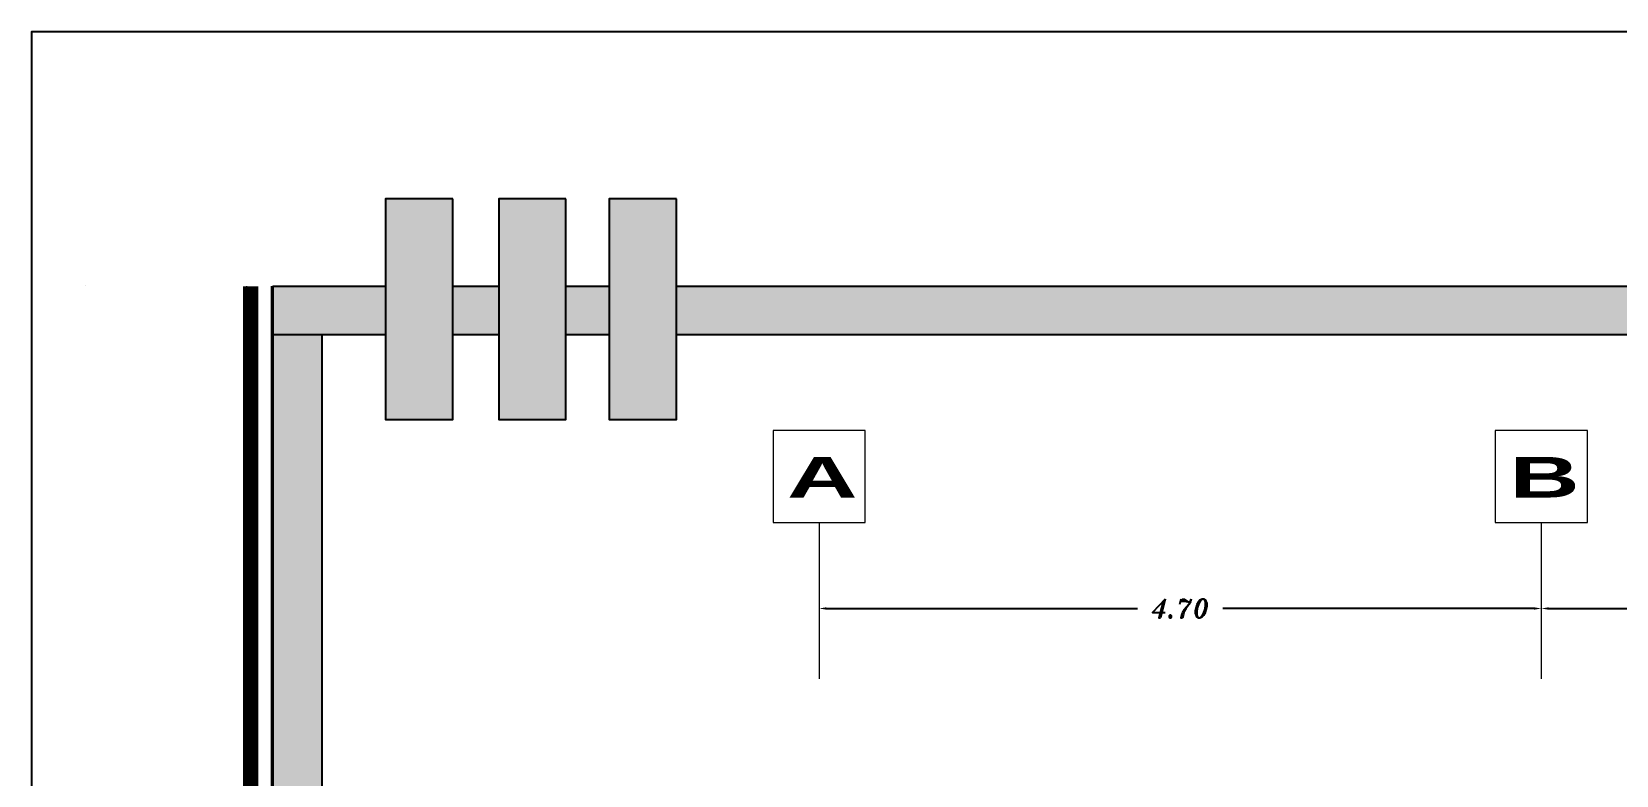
# Model space of a CAD drawing. Header units: inches. Extents: x 70 to 1974, y -315 to 363.
# Drawn here: x 100.28 to 110.59, y -214.78 to -209.94 of the extents above; entities that cross this region are included whole.
import ezdxf

# ---------------------------------------------------------------- set-up
doc = ezdxf.new("R2010")
doc.units = ezdxf.units.IN
doc.header["$MEASUREMENT"] = 0
doc.layers.add('3', color=244, linetype='Continuous', lineweight=20)
doc.layers.add('7', color=7, linetype='Continuous')
doc.layers.add('AX', color=7, linetype='Continuous', lineweight=18, true_color=0xb7ad8f)
doc.styles.add('KH1', font='', dxfattribs={"width": 1.5})
doc.styles.add('STYLE3', font='italict.shx')
doc.styles.get('KH1').set_extended_font_data('Arial Black')
doc.dimstyles.new('mo', dxfattribs={"dimscale": 0.08, "dimtxt": 1.5, "dimasz": 0.6, "dimexe": 1, "dimexo": 1, "dimgap": 1, "dimtad": 0, "dimzin": 1, "dimdsep": 46, "dimtxsty": 'STYLE3', "dimcen": 2.5, "dimse1": 1, "dimse2": 1, "dimclrd": 1, "dimclre": 2, "dimclrt": 1, "dimadec": 0, "dimazin": 0, "dimtm": 1e-09, "dimtfac": 1, "dimtix": 1, "dimtmove": 0, "dimatfit": 1, "dimfxl": 0, "dimtolj": 1, "dimtzin": 0, "dimarcsym": 0})

# ---------------------------------------------------------------- blocks, each defined once
blk = doc.blocks.new('k1')
at = {"true_color": 0x636466}
h = blk.add_hatch(color=251, dxfattribs=at)
h.dxf.hatch_style = 1
h.paths.add_polyline_path([(-479.763, -162.319), (-480.495, -162.319), (-480.495, -162.634), (-479.763, -162.634)])
h.paths.add_polyline_path([(-479.027, -162.319), (-479.326, -162.319), (-479.326, -162.634), (-479.027, -162.634)])
h.paths.add_polyline_path([(-478.307, -162.319), (-478.59, -162.319), (-478.59, -162.634), (-478.307, -162.634)])
h = blk.add_hatch(color=251, dxfattribs=at)
h.dxf.hatch_style = 1
h.paths.add_polyline_path([(-462.468, -162.319), (-463.16, -162.319), (-477.869, -162.319), (-477.869, -162.634), (-462.468, -162.633)])
h = blk.add_hatch(color=251, dxfattribs=at)
h.dxf.hatch_style = 1
h.paths.add_polyline_path([(-480.494, -162.334), (-480.494, -163.026), (-480.494, -198.947), (-480.18, -198.947), (-480.18, -162.334)])
at = {"layer": '3'}
h = blk.add_hatch(color=256, dxfattribs=at)
h.dxf.hatch_style = 1
h.paths.add_polyline_path([(-479.326, -161.751), (-479.763, -161.751), (-479.763, -163.185), (-479.326, -163.185)])
h.paths.add_polyline_path([(-478.59, -161.751), (-479.027, -161.751), (-479.027, -163.185), (-478.59, -163.185)])
h.paths.add_polyline_path([(-477.869, -161.751), (-478.307, -161.751), (-478.307, -163.185), (-477.869, -163.185)])
for p, q in [((-481.719, -162.312), (-481.719, -162.312)), ((-480.178, -162.634), (-480.178, -198.949))]:
    blk.add_line(p, q)
for points in [[(-452.366, -202.667), (-482.066, -202.667), (-482.066, -160.662), (-452.366, -160.662)], [(-482.066, -160.662), (-452.366, -160.662), (-452.366, -202.667), (-482.066, -202.667)], [(-479.326, -161.751), (-479.763, -161.751), (-479.763, -163.185), (-479.326, -163.185)], [(-478.59, -161.751), (-479.027, -161.751), (-479.027, -163.185), (-478.59, -163.185)], [(-477.869, -161.751), (-478.307, -161.751), (-478.307, -163.185), (-477.869, -163.185)]]:
    blk.add_lwpolyline(points, close=True)
for points in [[(-479.763, -162.634), (-480.495, -162.634), (-480.495, -162.319), (-479.763, -162.319)], [(-480.178, -162.634), (-480.178, -198.949), (-480.495, -198.949), (-480.495, -162.319), (-480.178, -162.319)], [(-479.326, -162.319), (-479.027, -162.319)], [(-478.59, -162.319), (-478.307, -162.319)], [(-477.869, -162.319), (-462.606, -162.319)], [(-479.027, -162.634), (-479.326, -162.634)], [(-478.307, -162.634), (-478.59, -162.634)], [(-462.557, -162.634), (-477.869, -162.634)]]:
    blk.add_lwpolyline(points)
blk.add_line((-480.669, -162.319), (-480.669, -162.922), dxfattribs=at)
at = {"layer": '3', "const_width": 0.1}
for points in [[(-480.641, -192.137), (-480.641, -162.319)], [(-480.641, -198.946), (-480.641, -162.319)]]:
    blk.add_lwpolyline(points, dxfattribs=at)
at = {"layer": '7', "lineweight": 30}
blk.add_line((-480.506, -198.946), (-480.503, -162.319), dxfattribs=at)
blk = doc.blocks.new('*D328')
at = {"color": 1, "lineweight": -2, "transparency": 16777216}
for p, q in [((174.756, -167.08), (176.781, -167.08)), ((179.36, -167.08), (177.335, -167.08))]:
    blk.add_line(p, q, dxfattribs=at)
at = {"color": 1, "transparency": 16777216}
for points in [[(174.756, -167.072), (174.756, -167.088), (174.708, -167.08)], [(179.36, -167.072), (179.36, -167.088), (179.408, -167.08)]]:
    blk.add_solid(points, dxfattribs=at)
at = {"layer": 'Defpoints', "color": 0, "transparency": 16777216}
for p in [(179.408, -167.08), (174.708, -167.537), (179.408, -167.537)]:
    blk.add_point(p, dxfattribs=at)
at = {"color": 1, "transparency": 16777216, "insert": (177.058, -167.08), "char_height": 0.12, "attachment_point": 5, "style": 'STYLE3'}
blk.add_mtext('\\A1;4.70', dxfattribs=at)
blk = doc.blocks.new('*D329')
at = {"color": 1, "lineweight": -2, "transparency": 16777216}
for p, q in [((179.456, -167.08), (180.065, -167.08)), ((181.2, -167.08), (180.591, -167.08))]:
    blk.add_line(p, q, dxfattribs=at)
at = {"color": 1, "transparency": 16777216}
for points in [[(179.456, -167.072), (179.456, -167.088), (179.408, -167.08)], [(181.2, -167.072), (181.2, -167.088), (181.248, -167.08)]]:
    blk.add_solid(points, dxfattribs=at)
at = {"layer": 'Defpoints', "color": 0, "transparency": 16777216}
for p in [(181.248, -167.08), (181.248, -167.08), (179.408, -167.537)]:
    blk.add_point(p, dxfattribs=at)
at = {"color": 1, "transparency": 16777216, "insert": (180.328, -167.08), "char_height": 0.12, "attachment_point": 5, "style": 'STYLE3'}
blk.add_mtext('\\A1;1.84', dxfattribs=at)
blk = doc.blocks.new('S33')
at = {"layer": 'AX', "color": 23, "linetype": 'ByBlock', "true_color": 0xbf8b78}
for p, q in [((174.708, -166.52), (174.708, -167.537)), ((179.408, -166.52), (179.408, -167.537))]:
    blk.add_line(p, q, dxfattribs=at)
for points in [[(174.408, -166.52), (175.007, -166.52), (175.007, -165.921), (174.408, -165.921)], [(179.108, -166.52), (179.708, -166.52), (179.708, -165.921), (179.108, -165.921)]]:
    blk.add_lwpolyline(points, close=True, dxfattribs=at)
at = {"layer": 'AX', "color": 23, "linetype": 'ByBlock', "true_color": 0xbf8b78, "style": 'KH1', "width": 1.5}
for s, p in [('A', (174.5, -166.358)), ('B', (179.2, -166.358))]:
    blk.add_text(s, height=0.264, dxfattribs=at).set_placement(p)
dim = blk.add_aligned_dim(p1=(174.708, -167.537), p2=(179.408, -167.537), distance=0.457, dimstyle='mo')
dim.commit()
dim.dimension.update_dxf_attribs({"geometry": '*D328', "text_midpoint": (177.058, -167.08)})
dim = blk.add_linear_dim(base=(181.248, -167.08), p1=(179.408, -167.537), p2=(181.248, -167.08), angle=180, dimstyle='mo', override={"dimtmove": 1})
dim.commit()
dim.dimension.update_dxf_attribs({"geometry": '*D329', "text_midpoint": (180.328, -167.08)})

msp = doc.modelspace()

# ---------------------------------------------------------------- block references
for name, p in [('k1', (582.34491, -49.27875)), ('S33', (-69.3048, -46.6143))]:
    msp.add_blockref(name, p)

doc.saveas('drawing.dxf')
